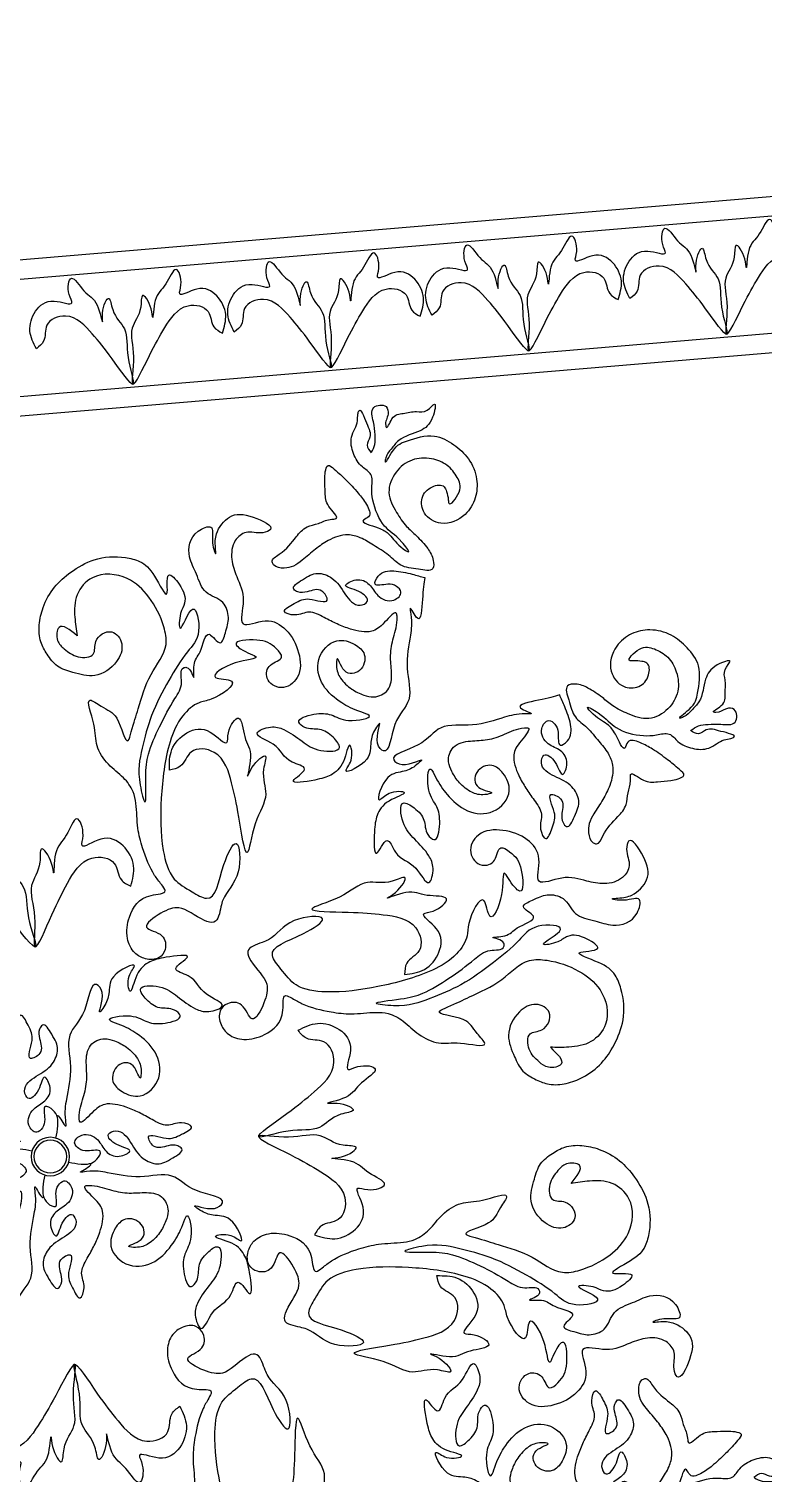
# Model space of a CAD drawing. Header units: millimetres. Extents: x 32582 to 41721, y -247935 to -234947.
# Drawn here: x 39901.8 to 39939.5, y -246998.3 to -246924 of the extents above; entities that cross this region are included whole.
import ezdxf

# ---------------------------------------------------------------- set-up
doc = ezdxf.new("R2010")
doc.units = ezdxf.units.MM
doc.header["$LTSCALE"] = 300
doc.header["$MEASUREMENT"] = 0
doc.layers.add('I-LINE-01', color=1, linetype='Continuous')
doc.layers.add('ID-facade', color=1, linetype='Continuous')

# ---------------------------------------------------------------- blocks, each defined once
blk = doc.blocks.new('arabesque3')
at = {"layer": 'I-LINE-01', "ltscale": 1100}
for radius in [18, 15.3]:
    blk.add_circle((0, 0), radius, dxfattribs=at)
for points in [[(-388.1, 610.6), (-392.2, 617.5), (-393.7, 626.4), (-393.8, 638.6), (-395.9, 651.7), (-407.4, 651), (-408.3, 643.8), (-404.7, 633.7), (-405, 632), (-411.3, 638.9), (-422.5, 642.6), (-434.9, 642.5), (-444.9, 642.4), (-452.7, 647.1), (-449.2, 635.2), (-436, 624.3), (-414.8, 618), (-406.7, 611.1), (-400.5, 603.6), (-399.5, 600.1), (-407.7, 608.8), (-422.8, 616.7), (-448.4, 617.6), (-465.3, 607), (-477, 592.1), (-482, 572.2), (-478.3, 555.1), (-466.7, 541.1), (-443.3, 536), (-429.3, 547.6), (-429.1, 561.7), (-440, 570.9), (-451, 569.4), (-452.5, 564.8), (-453.1, 556.7), (-453.2, 553.7), (-464, 562.5), (-464.2, 576.4), (-456.4, 588.8), (-442.9, 596.9), (-424.6, 598.2), (-408.3, 589), (-399.1, 571.1), (-403.6, 551.8), (-411.1, 537.5), (-418.8, 527.7), (-427.7, 514.2), (-431.4, 502.6), (-429.8, 495.2), (-416.6, 496.3), (-400.6, 502.5), (-390.7, 513.2), (-377.9, 524.3), (-366.7, 533), (-355.6, 537.2), (-336.7, 534.5), (-323.7, 528.1), (-310, 519.6), (-301.1, 515.3), (-292.4, 514.7), (-283, 519.1), (-282, 521.9), (-289.5, 528.1), (-307.5, 542.1), (-318.8, 549.8), (-329.7, 551.6), (-341.2, 553.8), (-346.9, 554), (-341.6, 566), (-340, 579), (-341.3, 591.6), (-342.8, 598.4), (-346.1, 603.9), (-351.4, 599.9), (-360.7, 588.6), (-370.5, 574.6), (-376.7, 562.8), (-377.1, 551.4), (-371.8, 548.8), (-384.5, 539.8), (-393, 533.4), (-403.1, 519.2), (-409.6, 513.7), (-404.6, 523.6), (-390.7, 540.6), (-383.2, 566.1), (-383.9, 578.3), (-384.6, 590.2), (-377.8, 598.2), (-371.3, 611.8), (-371.5, 627.2), (-379.2, 641.6), (-380.4, 647.8), (-381.8, 650.7), (-387.2, 638.5), (-388.5, 624.8), (-385, 617.7), (-387.8, 610.2)], [(-92, 478.7), (-92.1, 496.1), (-97.2, 516.7), (-113.5, 530.4), (-145.6, 525.2), (-163.2, 505.3), (-173.3, 475.8), (-173.1, 459.3), (-155.3, 433.3), (-139.1, 403.3), (-129.7, 382.9), (-125.7, 375.1), (-117.9, 397.3), (-105.1, 410.3), (-95.6, 417.4), (-96, 394.7), (-96.2, 374.3), (-104.3, 355.7), (-116.5, 341.2), (-123.6, 327), (-124.7, 316), (-123.4, 292.6), (-125.2, 273.8), (-132.8, 246.9), (-138.1, 237.3), (-140.5, 231.4), (-127, 228.8), (-104.1, 211.5), (-99.5, 192.1), (-104.5, 177.7), (-113.5, 170.9), (-126.3, 170.2), (-132.9, 177), (-131.8, 190), (-118.7, 200), (-133.6, 211), (-151.1, 213.7), (-173.1, 198.8), (-181.7, 196), (-190.2, 209.3), (-192.8, 215.2), (-210.6, 239.4), (-212.3, 266), (-198.4, 247.9), (-177.8, 219), (-165.3, 226.9), (-150.5, 241), (-144, 268.8), (-148.9, 317.5), (-164.3, 368.6), (-179.4, 391), (-196.2, 401), (-207.8, 402.7), (-229.1, 416.7), (-214.8, 422.3), (-234.8, 433.2), (-254.8, 436), (-241.5, 445.5), (-237.9, 450.1), (-257.6, 451.6), (-274.8, 440.9), (-278.5, 432.6), (-267.1, 426.7), (-262.4, 415.1), (-274, 404.4), (-290.4, 411.8), (-294.8, 434.4), (-286, 457.3), (-268, 468.3), (-247.2, 468.4), (-250.2, 489.6), (-247.3, 512.9), (-245, 529.5), (-250.6, 546.4), (-261.6, 552.6), (-277.2, 550.2), (-284.6, 552.1), (-270.3, 565.7), (-248.3, 569), (-234.1, 555.1), (-231.3, 542), (-230.8, 536.9), (-229.3, 547.2), (-229.8, 562.1), (-217.4, 559.9), (-206.2, 537.2), (-210.2, 520.4), (-217, 502.3), (-231, 490.7), (-234.3, 476), (-229.5, 462.2), (-223.5, 453.7), (-214.5, 463), (-203.6, 447.9), (-196.3, 436.3), (-194.5, 425.1), (-189.2, 435.3), (-186.3, 435.3), (-182.6, 422.5), (-174.3, 407.9), (-156.5, 383.9), (-142.7, 359.8), (-137.2, 338.7), (-133.2, 316.1), (-131, 332.3), (-137.6, 366.2), (-150.6, 395.3), (-171.1, 425.6), (-192, 449.6), (-205, 467.6), (-202.1, 488.4), (-188.2, 472.4), (-190.6, 485.9), (-195.6, 495.1), (-193, 513.3), (-184.5, 523.1), (-180.5, 506), (-171.2, 523.8), (-159.3, 539.4), (-146.6, 544.9), (-117.4, 546.8), (-94.2, 538.3), (-77.2, 526.6), (-64, 509.1), (-58.2, 493.6), (-57.5, 477.6), (-61.7, 465.5), (-69.8, 453.1), (-83.2, 445.3), (-103.1, 439.6), (-125.1, 449.8), (-132.1, 465.6), (-124.4, 477.8), (-108.4, 470.9), (-104.5, 459.7), (-90.2, 459), (-78.3, 468.3), (-73.2, 476.9), (-76.2, 488.8), (-92, 478.7)], [(-421.4, 487.7), (-410.2, 492.5), (-393.6, 497.9), (-378.3, 495), (-374.4, 488.2), (-386.1, 486.4), (-393.9, 483.3), (-397.4, 477.5), (-389.8, 471), (-375.6, 477.2), (-369, 488.5), (-357.3, 494.5), (-347, 490.7), (-358.3, 483.5), (-364.9, 472.9), (-357.9, 470.6), (-345.3, 482.9), (-335.3, 499.2), (-322.6, 505.5), (-307.7, 501.6), (-298.4, 493.9), (-301.9, 490.9), (-310.7, 489.8), (-324.2, 488.6), (-328.1, 479.5), (-311.8, 482.7), (-297.1, 480.6), (-287, 474.6), (-296, 469.9), (-309.7, 470.7), (-323, 463.8), (-334.3, 456.1), (-345.9, 449.6), (-365.2, 444.9), (-378.3, 451.6), (-390.6, 458), (-390.6, 454.8), (-384.6, 436.3), (-379.6, 420.1), (-378.3, 404.2), (-372.5, 388.6), (-358.7, 383.9), (-349.8, 386.9), (-339.3, 394), (-330.4, 405.5), (-328.2, 417.8), (-329.6, 423.9), (-334.9, 412), (-348.9, 410.2), (-355.4, 424.4), (-348, 434.7), (-331.8, 440.6), (-312.6, 425.6), (-313.3, 401.5), (-328.3, 382.5), (-344.7, 371.6), (-352.1, 367.2), (-332.4, 365.4), (-316.9, 372.7), (-300.9, 375.5), (-286.1, 370), (-290.9, 364.5), (-304.4, 360.8), (-315.8, 351.7), (-320.4, 341.4), (-302.7, 341.2), (-286.6, 352.1), (-271.1, 365.3), (-259.2, 369.3), (-246.2, 365.4), (-259.5, 353), (-274.6, 334.1), (-285.3, 326), (-273.5, 316.7), (-293.3, 314.5), (-308.8, 317.1), (-322.3, 328.1), (-330.2, 342.4), (-329.5, 328.2), (-323.5, 319.2), (-344.2, 327.1), (-350.2, 342.5), (-356.2, 354.2), (-360.2, 358.4), (-356.3, 340.6), (-360.7, 332.6), (-374.7, 355.5), (-390.7, 376.8), (-393.4, 406.2), (-400.5, 436.2), (-403.6, 455.7), (-403.8, 461.2), (-409.2, 451.2), (-416.3, 467.9), (-421.4, 487.7)], [(-648.2, 312.1), (-655.6, 315.2), (-664.7, 315.4), (-676.7, 313.9), (-690, 314.1), (-690.9, 325.7), (-683.8, 327.5), (-673.4, 325.4), (-671.7, 325.9), (-679.4, 331.1), (-684.6, 341.8), (-686.2, 354.1), (-687.5, 363.9), (-693.2, 371), (-680.9, 369.2), (-668.3, 357.6), (-659.2, 337.5), (-651.2, 330.5), (-643, 325.4), (-639.4, 324.8), (-649.1, 331.7), (-659, 345.7), (-663.4, 370.8), (-655.2, 389), (-642, 402.7), (-623.1, 410.3), (-605.6, 409), (-590.2, 399.5), (-581.9, 377), (-591.4, 361.5), (-605.4, 359.4), (-616, 368.9), (-616, 380), (-611.6, 382.2), (-603.7, 383.8), (-600.8, 384.3), (-610.9, 393.9), (-624.7, 392.1), (-636, 382.7), (-642.1, 368.2), (-640.9, 349.9), (-629.6, 335.1), (-610.6, 328.4), (-592.1, 335.5), (-578.9, 344.9), (-570.3, 353.8), (-558.1, 364.5), (-547.2, 369.8), (-539.6, 369.1), (-538.9, 356), (-542.9, 339.3), (-552.1, 328), (-561.4, 313.8), (-568.4, 301.5), (-571, 289.9), (-565.8, 271.5), (-557.7, 259.5), (-547.4, 247.2), (-541.9, 238.9), (-540.1, 230.4), (-543.2, 220.5), (-545.9, 219.1), (-553, 225.7), (-569.4, 241.6), (-578.5, 251.7), (-581.8, 262.3), (-585.6, 273.3), (-586.6, 279), (-597.6, 272.1), (-610.4, 268.8), (-623, 268.3), (-629.9, 268.9), (-635.8, 271.4), (-632.6, 277.2), (-622.7, 287.9), (-610.1, 299.6), (-599.3, 307.3), (-588.1, 309.3), (-584.8, 304.3), (-577.6, 318.2), (-572.4, 327.4), (-559.7, 339.5), (-555.2, 346.6), (-564.3, 340.3), (-579.3, 324.2), (-603.5, 313.3), (-615.6, 312.3), (-627.5, 311.4), (-634.6, 303.5), (-647.1, 295.3), (-662.4, 293.4), (-677.7, 299), (-684, 299.4), (-687.1, 300.3), (-675.7, 307.3), (-662.3, 310.5), (-654.8, 308), (-647.8, 311.9)], [(-160, 342.5), (-170.5, 344.6), (-182.5, 356.3), (-203.7, 353.1), (-216, 322.6), (-218.3, 289.9), (-221.4, 256), (-232.6, 281.7), (-246.2, 307.9), (-247.4, 331.1), (-250.8, 342.9), (-236.8, 334.1), (-231.7, 326.7), (-236.8, 343.8), (-234.1, 363.8), (-230.7, 381.7), (-219.5, 369.4), (-216.8, 360.6), (-202.8, 372.4), (-181.1, 374.7), (-164.9, 361.1), (-160, 342.5)], [(-531.1, 361.8), (-534.3, 350.2), (-537.3, 332.9), (-532.3, 318.2), (-525.1, 315.2), (-524.9, 327.1), (-522.9, 335.3), (-517.7, 339.5), (-510.2, 332.9), (-514.3, 318), (-524.7, 309.9), (-529, 297.4), (-523.8, 287.8), (-518.2, 299.9), (-508.7, 307.9), (-505.4, 301.4), (-515.8, 287.2), (-530.6, 275), (-535.2, 261.6), (-529.2, 247.4), (-520.4, 239.1), (-517.8, 243.1), (-518, 251.9), (-518.6, 265.5), (-510.2, 270.6), (-511, 253.9), (-507, 239.7), (-499.7, 230.5), (-496.2, 240.1), (-498.9, 253.6), (-493.9, 267.7), (-487.8, 279.9), (-482.9, 292.3), (-480.9, 312.1), (-489.4, 324.2), (-497.4, 335.4), (-494.2, 335.9), (-475, 332.5), (-458.4, 329.7), (-442.5, 330.6), (-426.1, 327), (-419.6, 314), (-421.4, 304.8), (-427, 293.3), (-437.1, 283), (-449.1, 279.1), (-455.3, 279.7), (-444.2, 286.6), (-444.4, 300.7), (-459.3, 305.2), (-468.5, 296.5), (-472.1, 279.5), (-454.6, 262.6), (-430.8, 266.5), (-414.1, 284.1), (-405.6, 301.8), (-402.2, 309.7), (-397.7, 290.5), (-402.8, 274.1), (-403.4, 257.8), (-396, 244), (-391.1, 249.4), (-389.3, 263.3), (-381.8, 275.9), (-372.3, 281.8), (-369.7, 264.3), (-378.3, 246.9), (-389.2, 229.8), (-391.5, 217.4), (-385.9, 205), (-375.5, 219.9), (-358.8, 237.5), (-352.3, 249.2), (-341.4, 238.8), (-341.9, 258.7), (-346.6, 273.7), (-359.4, 285.5), (-374.6, 291.4), (-360.5, 292.7), (-350.7, 288), (-361.4, 307.4), (-377.4, 311.2), (-389.9, 315.6), (-394.6, 318.9), (-376.4, 317.6), (-369.1, 322.9), (-393.7, 333.7), (-417, 346.7), (-446.5, 345.3), (-477.2, 348.2), (-496.9, 348.6), (-502.4, 348), (-493.2, 354.8), (-510.7, 359.6), (-531.1, 361.8)], [(82.5, 241.4), (74.3, 248.4), (69.6, 264.4), (49.5, 272.1), (23.9, 251.4), (5.9, 224), (-13.4, 196), (-10.5, 223.8), (-9.6, 253.3), (0.7, 274.2), (3.4, 286.1), (11.4, 271.7), (12.2, 262.7), (16.1, 280.1), (28.3, 296.2), (39.9, 310.2), (43.7, 294), (41.8, 284.9), (59.7, 288.5), (79.8, 279.8), (87.3, 260.1), (82.5, 241.4)], [(-109.5, 239.9), (-101.4, 247), (-97, 263.1), (-77, 271), (-51.1, 250.8), (-32.6, 223.7), (-12.9, 196), (-16.2, 223.8), (-17.6, 253.3), (-28.2, 274), (-31.2, 285.8), (-38.9, 271.3), (-39.6, 262.2), (-43.8, 279.6), (-56.2, 295.5), (-68.1, 309.3), (-71.6, 293), (-69.5, 284), (-87.5, 287.3), (-107.4, 278.3), (-114.6, 258.4), (-109.5, 239.9)], [(-477.1, 36.8), (-494.3, 34.5), (-515.4, 36.8), (-531.2, 51), (-530.5, 83.5), (-513.1, 103.7), (-485.3, 117.7), (-468.9, 119.8), (-440.8, 105.8), (-408.8, 93.8), (-387.3, 87.3), (-379.1, 84.4), (-400, 73.6), (-411.1, 59.1), (-416.8, 48.7), (-394.4, 52.3), (-374.2, 55.2), (-356.9, 65.8), (-344.2, 79.9), (-331.1, 88.9), (-320.4, 91.5), (-296.9, 93.4), (-278.6, 97.8), (-253, 109), (-244.2, 115.5), (-238.7, 118.7), (-234.3, 105.7), (-214, 85.4), (-194.2, 83.5), (-180.6, 90.4), (-175.1, 100.2), (-176.1, 113), (-183.8, 118.7), (-196.5, 115.7), (-204.6, 101.4), (-217.6, 114.7), (-222.6, 131.6), (-210.9, 155.4), (-209.2, 164.4), (-223.6, 171), (-229.8, 172.7), (-256.2, 187), (-282.8, 185.1), (-263, 173.8), (-231.5, 157.4), (-237.7, 143.9), (-249.6, 127.3), (-276.3, 117), (-325.1, 115.2), (-377.9, 123.5), (-402.2, 135.3), (-414.4, 150.6), (-417.6, 161.9), (-434.4, 181.1), (-438, 166.1), (-451.5, 184.5), (-457, 203.9), (-464.7, 189.5), (-468.7, 185.3), (-472.9, 204.6), (-464.6, 223.1), (-456.9, 227.9), (-449.5, 217.3), (-437.3, 214.3), (-428.4, 227.3), (-437.9, 242.5), (-461, 243.7), (-482.4, 231.9), (-490.8, 212.5), (-488, 192), (-509.5, 192), (-532.2, 186), (-548.3, 181.4), (-565.8, 184.7), (-573.5, 194.7), (-573.2, 210.5), (-576.1, 217.5), (-587.6, 201.6), (-587.8, 179.3), (-572.2, 167.2), (-558.8, 166.2), (-553.6, 166.3), (-563.7, 163.5), (-578.5, 161.9), (-574.7, 149.9), (-550.6, 141.9), (-534.5, 148.2), (-517.5, 157.4), (-508, 172.8), (-493.8, 178.2), (-479.5, 175.3), (-470.3, 170.5), (-478.3, 160.3), (-461.8, 151.5), (-449.3, 145.9), (-437.9, 145.7), (-447.4, 139.1), (-447, 136.1), (-433.8, 134.2), (-418.1, 128.1), (-392, 113.7), (-366.1, 103.3), (-344.5, 100.8), (-321.6, 99.9), (-337.3, 95.4), (-371.8, 97.4), (-402.4, 106.2), (-435.2, 122.5), (-461.9, 139.9), (-481.5, 150.3), (-501.7, 144.5), (-484, 133), (-497.6, 133.5), (-507.4, 137.2), (-525.2, 132.2), (-533.7, 122.3), (-516.2, 120.7), (-532.5, 109.1), (-546.4, 95.1), (-550, 81.9), (-547.9, 52.7), (-536.4, 30.8), (-522.4, 15.6), (-503.3, 4.9), (-487.2, 1.3), (-471.2, 2.8), (-459.9, 8.6), (-448.7, 18.3), (-442.7, 32.7), (-439.9, 53.1), (-453, 73.5), (-469.5, 78.3), (-480.6, 69), (-471.5, 54.1), (-460, 51.7), (-457.3, 37.7), (-464.9, 24.6), (-472.7, 18.5), (-484.8, 19.8), (-477.1, 36.8)], [(-351.4, 122.8), (-354.9, 133), (-368.1, 143.2), (-367.9, 164.7), (-339.4, 181), (-307.3, 187.8), (-274.1, 195.5), (-301.1, 203), (-328.9, 212.9), (-352.1, 210.9), (-364.2, 212.7), (-353.7, 200.1), (-345.5, 196), (-363.2, 198.7), (-382.6, 193.3), (-399.9, 187.5), (-386.2, 178), (-377.1, 176.6), (-386.9, 161.2), (-386.2, 139.3), (-370.5, 125.1), (-351.4, 122.8)], [(-245.7, 85), (-252.3, 76.5), (-268, 71), (-274.7, 50.5), (-252.8, 26), (-224.5, 9.4), (-195.5, -8.5), (-223.5, -7), (-253, -7.6), (-274.4, 1.7), (-286.4, 3.8), (-272.4, 12.5), (-263.4, 13.7), (-281, 16.8), (-297.7, 28.1), (-312.2, 39.1), (-296.2, 43.7), (-287.1, 42.2), (-291.6, 59.9), (-283.9, 80.4), (-264.6, 88.9), (-245.7, 85)], [(-234.6, -106.6), (-242.1, -99), (-258.4, -95.4), (-267.4, -75.8), (-248.5, -48.9), (-222.3, -29.1), (-195.6, -8), (-223.2, -12.7), (-252.6, -15.5), (-272.7, -27.2), (-284.4, -30.7), (-269.5, -37.7), (-260.4, -37.9), (-277.5, -43), (-292.9, -56.2), (-306, -68.8), (-289.6, -71.5), (-280.7, -68.9), (-283.1, -87), (-273.1, -106.5), (-252.9, -112.7), (-234.6, -106.6)], [(-478.7, -92), (-496.1, -92.1), (-516.7, -97.2), (-530.4, -113.5), (-525.2, -145.6), (-505.3, -163.2), (-475.8, -173.3), (-459.3, -173.1), (-433.3, -155.3), (-403.3, -139.1), (-382.9, -129.7), (-375.1, -125.7), (-397.3, -117.9), (-410.3, -105.1), (-417.4, -95.6), (-394.7, -96), (-374.3, -96.2), (-355.7, -104.3), (-341.2, -116.5), (-327, -123.6), (-316, -124.7), (-292.6, -123.4), (-273.8, -125.2), (-246.9, -132.8), (-237.3, -138.1), (-231.4, -140.5), (-228.8, -127), (-211.5, -104.1), (-192.1, -99.5), (-177.7, -104.5), (-170.9, -113.5), (-170.2, -126.3), (-177, -132.9), (-190, -131.8), (-200, -118.7), (-211, -133.6), (-213.7, -151.1), (-198.8, -173.1), (-196, -181.7), (-209.3, -190.2), (-215.2, -192.8), (-239.4, -210.6), (-266, -212.3), (-247.9, -198.4), (-219, -177.8), (-226.9, -165.3), (-241, -150.5), (-268.8, -144), (-317.5, -148.9), (-368.6, -164.3), (-391, -179.4), (-401, -196.2), (-402.7, -207.8), (-416.7, -229.1), (-422.3, -214.8), (-433.2, -234.8), (-436, -254.8), (-445.5, -241.5), (-450.1, -237.9), (-451.6, -257.6), (-440.9, -274.8), (-432.6, -278.5), (-426.7, -267.1), (-415.1, -262.4), (-404.4, -274), (-411.8, -290.4), (-434.4, -294.8), (-457.3, -286), (-468.3, -268), (-468.4, -247.2), (-489.6, -250.2), (-512.9, -247.3), (-529.5, -245), (-546.4, -250.6), (-552.6, -261.6), (-550.2, -277.2), (-552.1, -284.6), (-565.7, -270.3), (-569, -248.3), (-555.1, -234.1), (-542, -231.3), (-536.9, -230.8), (-547.2, -229.3), (-562.1, -229.8), (-559.9, -217.4), (-537.2, -206.2), (-520.4, -210.2), (-502.3, -217), (-490.7, -231), (-476, -234.3), (-462.2, -229.5), (-453.7, -223.5), (-463, -214.5), (-447.9, -203.6), (-436.3, -196.3), (-425.1, -194.5), (-435.3, -189.2), (-435.3, -186.3), (-422.5, -182.6), (-407.9, -174.3), (-383.9, -156.5), (-359.8, -142.7), (-338.7, -137.2), (-316.1, -133.2), (-332.3, -131), (-366.2, -137.6), (-395.3, -150.6), (-425.6, -171.1), (-449.6, -192), (-467.6, -205), (-488.4, -202.1), (-472.4, -188.2), (-485.9, -190.6), (-495.1, -195.6), (-513.3, -193), (-523.1, -184.5), (-506, -180.5), (-523.8, -171.2), (-539.4, -159.3), (-544.9, -146.6), (-546.8, -117.4), (-538.3, -94.2), (-526.6, -77.2), (-509.1, -64), (-493.6, -58.2), (-477.6, -57.5), (-465.5, -61.7), (-453.1, -69.8), (-445.3, -83.2), (-439.6, -103.1), (-449.8, -125.1), (-465.6, -132.1), (-477.8, -124.4), (-470.9, -108.4), (-459.7, -104.5), (-459, -90.2), (-468.3, -78.3), (-476.9, -73.2), (-488.8, -76.2), (-478.7, -92)], [(-342.5, -160), (-344.6, -170.5), (-356.3, -182.5), (-353.1, -203.7), (-322.6, -216), (-289.9, -218.3), (-256, -221.4), (-281.7, -232.6), (-307.9, -246.2), (-331.1, -247.4), (-342.9, -250.8), (-334.1, -236.8), (-326.7, -231.7), (-343.8, -236.8), (-363.8, -234.1), (-381.7, -230.7), (-369.4, -219.5), (-360.6, -216.8), (-372.4, -202.8), (-374.7, -181.1), (-361.1, -164.9), (-342.5, -160)], [(-36.8, -477.1), (-34.5, -494.3), (-36.8, -515.4), (-51, -531.2), (-83.5, -530.5), (-103.7, -513.1), (-117.7, -485.3), (-119.8, -468.9), (-105.8, -440.8), (-93.8, -408.8), (-87.3, -387.3), (-84.4, -379.1), (-73.6, -400), (-59.1, -411.1), (-48.7, -416.8), (-52.3, -394.4), (-55.2, -374.2), (-65.8, -356.9), (-79.9, -344.2), (-88.9, -331.1), (-91.5, -320.4), (-93.4, -296.9), (-97.8, -278.6), (-109, -253), (-115.5, -244.2), (-118.7, -238.7), (-105.7, -234.3), (-85.4, -214), (-83.5, -194.2), (-90.4, -180.6), (-100.2, -175.1), (-113, -176.1), (-118.7, -183.8), (-115.7, -196.5), (-101.4, -204.6), (-114.7, -217.6), (-131.6, -222.6), (-155.4, -210.9), (-164.4, -209.2), (-171, -223.6), (-172.7, -229.8), (-187, -256.2), (-185.1, -282.8), (-173.8, -263), (-157.4, -231.5), (-143.9, -237.7), (-127.3, -249.6), (-117, -276.3), (-115.2, -325.1), (-123.5, -377.9), (-135.3, -402.2), (-150.6, -414.4), (-161.9, -417.6), (-181.1, -434.4), (-166.1, -438), (-184.5, -451.5), (-203.9, -457), (-189.5, -464.7), (-185.3, -468.7), (-204.6, -472.9), (-223.1, -464.6), (-227.9, -456.9), (-217.3, -449.5), (-214.3, -437.3), (-227.3, -428.4), (-242.5, -437.9), (-243.7, -461), (-231.9, -482.4), (-212.5, -490.8), (-192, -488), (-192, -509.5), (-186, -532.2), (-181.4, -548.3), (-184.7, -565.8), (-194.7, -573.5), (-210.5, -573.2), (-217.5, -576.1), (-201.6, -587.6), (-179.3, -587.8), (-167.2, -572.2), (-166.2, -558.8), (-166.3, -553.6), (-163.5, -563.7), (-161.9, -578.5), (-149.9, -574.7), (-141.9, -550.6), (-148.2, -534.5), (-157.4, -517.5), (-172.8, -508), (-178.2, -493.8), (-175.3, -479.5), (-170.5, -470.3), (-160.3, -478.3), (-151.5, -461.8), (-145.9, -449.3), (-145.7, -437.9), (-139.1, -447.4), (-136.1, -447), (-134.2, -433.8), (-128.1, -418.1), (-113.7, -392), (-103.3, -366.1), (-100.8, -344.5), (-99.9, -321.6), (-95.4, -337.3), (-97.4, -371.8), (-106.2, -402.4), (-122.5, -435.2), (-139.9, -461.9), (-150.3, -481.5), (-144.5, -501.7), (-133, -484), (-133.5, -497.6), (-137.2, -507.4), (-132.2, -525.2), (-122.3, -533.7), (-120.7, -516.2), (-109.1, -532.5), (-95.1, -546.4), (-81.9, -550), (-52.7, -547.9), (-30.8, -536.4), (-15.6, -522.4), (-4.9, -503.3), (-1.3, -487.2), (-2.8, -471.2), (-8.6, -459.9), (-18.3, -448.7), (-32.7, -442.7), (-53.1, -439.9), (-73.5, -453), (-78.3, -469.5), (-69, -480.6), (-54.1, -471.5), (-51.7, -460), (-37.7, -457.3), (-24.6, -464.9), (-18.5, -472.7), (-19.8, -484.8), (-36.8, -477.1)], [(92, -478.7), (92.1, -496.1), (97.2, -516.7), (113.5, -530.4), (145.6, -525.2), (163.2, -505.3), (173.3, -475.8), (173.1, -459.3), (155.3, -433.3), (139.1, -403.3), (129.7, -382.9), (125.7, -375.1), (117.9, -397.3), (105.1, -410.3), (95.6, -417.4), (96, -394.7), (96.2, -374.3), (104.3, -355.7), (116.5, -341.2), (123.6, -327), (124.7, -316), (123.4, -292.6), (125.2, -273.8), (132.8, -246.9), (138.1, -237.3), (140.5, -231.4), (127, -228.8), (104.1, -211.5), (99.5, -192.1), (104.5, -177.7), (113.5, -170.9), (126.3, -170.2), (132.9, -177), (131.8, -190), (118.7, -200), (133.6, -211), (151.1, -213.7), (173.1, -198.8), (181.7, -196), (190.2, -209.3), (192.8, -215.2), (210.6, -239.4), (212.3, -266), (198.4, -247.9), (177.8, -219), (165.3, -226.9), (150.5, -241), (144, -268.8), (148.9, -317.5), (164.3, -368.6), (179.4, -391), (196.2, -401), (207.8, -402.7), (229.1, -416.7), (214.8, -422.3), (234.8, -433.2), (254.8, -436), (241.5, -445.5), (237.9, -450.1), (257.6, -451.6), (274.8, -440.9), (278.5, -432.6), (267.1, -426.7), (262.4, -415.1), (274, -404.4), (290.4, -411.8), (294.8, -434.4), (286, -457.3), (268, -468.3), (247.2, -468.4), (250.2, -489.6), (247.3, -512.9), (245, -529.5), (250.6, -546.4), (261.6, -552.6), (277.2, -550.2), (284.6, -552.1), (270.3, -565.7), (248.3, -569), (234.1, -555.1), (231.3, -542), (230.8, -536.9), (229.3, -547.2), (229.8, -562.1), (217.4, -559.9), (206.2, -537.2), (210.2, -520.4), (217, -502.3), (231, -490.7), (234.3, -476), (229.5, -462.2), (223.5, -453.7), (214.5, -463), (203.6, -447.9), (196.3, -436.3), (194.5, -425.1), (189.2, -435.3), (186.3, -435.3), (182.6, -422.5), (174.3, -407.9), (156.5, -383.9), (142.7, -359.8), (137.2, -338.7), (133.2, -316.1), (131, -332.3), (137.6, -366.2), (150.6, -395.3), (171.1, -425.6), (192, -449.6), (205, -467.6), (202.1, -488.4), (188.2, -472.4), (190.6, -485.9), (195.6, -495.1), (193, -513.3), (184.5, -523.1), (180.5, -506), (171.2, -523.8), (159.3, -539.4), (146.6, -544.9), (117.4, -546.8), (94.2, -538.3), (77.2, -526.6), (64, -509.1), (58.2, -493.6), (57.5, -477.6), (61.7, -465.5), (69.8, -453.1), (83.2, -445.3), (103.1, -439.6), (125.1, -449.8), (132.1, -465.6), (124.4, -477.8), (108.4, -470.9), (104.5, -459.7), (90.2, -459), (78.3, -468.3), (73.2, -476.9), (76.2, -488.8), (92, -478.7)], [(-87.8, -247.8), (-79.2, -254.1), (-73.4, -269.8), (-52.7, -275.9), (-28.7, -253.5), (-12.7, -224.9), (4.5, -195.5), (3.7, -223.5), (4.9, -253), (-3.9, -274.6), (-5.8, -286.6), (-14.7, -272.8), (-16.2, -263.9), (-18.9, -281.5), (-29.8, -298.5), (-40.5, -313.2), (-45.4, -297.4), (-44.1, -288.2), (-61.7, -293.1), (-82.4, -285.9), (-91.3, -266.7), (-87.8, -247.8)], [(103.5, -232.3), (96, -240), (92.7, -256.4), (73.4, -265.8), (46, -247.5), (25.7, -221.8), (4, -195.5), (9.3, -223.1), (12.8, -252.4), (24.9, -272.2), (28.7, -283.9), (35.3, -268.8), (35.4, -259.7), (40.8, -276.7), (54.4, -291.7), (67.2, -304.6), (69.6, -288.1), (66.8, -279.3), (85, -281.2), (104.2, -270.8), (110, -250.5), (103.5, -232.3)], [(-487.7, -421.4), (-492.5, -410.2), (-497.9, -393.6), (-495, -378.3), (-488.2, -374.4), (-486.4, -386.1), (-483.3, -393.9), (-477.5, -397.4), (-471, -389.8), (-477.2, -375.6), (-488.5, -369), (-494.5, -357.3), (-490.7, -347), (-483.5, -358.3), (-472.9, -364.9), (-470.6, -357.9), (-482.9, -345.3), (-499.2, -335.3), (-505.5, -322.6), (-501.6, -307.7), (-493.9, -298.4), (-490.9, -301.9), (-489.8, -310.7), (-488.6, -324.2), (-479.5, -328.1), (-482.7, -311.8), (-480.6, -297.1), (-474.6, -287), (-469.9, -296), (-470.7, -309.7), (-463.8, -323), (-456.1, -334.3), (-449.6, -345.9), (-444.9, -365.2), (-451.6, -378.3), (-458, -390.6), (-454.8, -390.6), (-436.3, -384.6), (-420.1, -379.6), (-404.2, -378.3), (-388.6, -372.5), (-383.9, -358.7), (-386.9, -349.8), (-394, -339.3), (-405.5, -330.4), (-417.8, -328.2), (-423.9, -329.6), (-412, -334.9), (-410.2, -348.9), (-424.4, -355.4), (-434.7, -348), (-440.6, -331.8), (-425.6, -312.6), (-401.5, -313.3), (-382.5, -328.3), (-371.6, -344.7), (-367.2, -352.1), (-365.4, -332.4), (-372.7, -316.9), (-375.5, -300.9), (-370, -286.1), (-364.5, -290.9), (-360.8, -304.4), (-351.7, -315.8), (-341.4, -320.4), (-341.2, -302.7), (-352.1, -286.6), (-365.3, -271.1), (-369.3, -259.2), (-365.4, -246.2), (-353, -259.5), (-334.1, -274.6), (-326, -285.3), (-316.7, -273.5), (-314.5, -293.3), (-317.1, -308.8), (-328.1, -322.3), (-342.4, -330.2), (-328.2, -329.5), (-319.2, -323.5), (-327.1, -344.2), (-342.5, -350.2), (-354.2, -356.2), (-358.4, -360.2), (-340.6, -356.3), (-332.6, -360.7), (-355.5, -374.7), (-376.8, -390.7), (-406.2, -393.4), (-436.2, -400.5), (-455.7, -403.6), (-461.2, -403.8), (-451.2, -409.2), (-467.9, -416.3), (-487.7, -421.4)], [(-610.6, -388.1), (-617.5, -392.2), (-626.4, -393.7), (-638.6, -393.8), (-651.7, -395.9), (-651, -407.4), (-643.8, -408.3), (-633.7, -404.7), (-632, -405), (-638.9, -411.3), (-642.6, -422.5), (-642.5, -434.9), (-642.4, -444.9), (-647.1, -452.7), (-635.2, -449.2), (-624.3, -436), (-618, -414.8), (-611.1, -406.7), (-603.6, -400.5), (-600.1, -399.5), (-608.8, -407.7), (-616.7, -422.8), (-617.6, -448.4), (-607, -465.3), (-592.1, -477), (-572.2, -482), (-555.1, -478.3), (-541.1, -466.7), (-536, -443.3), (-547.6, -429.3), (-561.7, -429.1), (-570.9, -440), (-569.4, -451), (-564.8, -452.5), (-556.7, -453.1), (-553.7, -453.2), (-562.5, -464), (-576.4, -464.2), (-588.8, -456.4), (-596.9, -442.9), (-598.2, -424.6), (-589, -408.3), (-571.1, -399.1), (-551.8, -403.6), (-537.5, -411.1), (-527.7, -418.8), (-514.2, -427.7), (-502.6, -431.4), (-495.2, -429.8), (-496.3, -416.6), (-502.5, -400.6), (-513.2, -390.7), (-524.3, -377.9), (-533, -366.7), (-537.2, -355.6), (-534.5, -336.7), (-528.1, -323.7), (-519.6, -310), (-515.3, -301.1), (-514.7, -292.4), (-519.1, -283), (-521.9, -282), (-528.1, -289.5), (-542.1, -307.5), (-549.8, -318.8), (-551.6, -329.7), (-553.8, -341.2), (-554, -346.9), (-566, -341.6), (-579, -340), (-591.6, -341.3), (-598.4, -342.8), (-603.9, -346.1), (-599.9, -351.4), (-588.6, -360.7), (-574.6, -370.5), (-562.8, -376.7), (-551.4, -377.1), (-548.8, -371.8), (-539.8, -384.5), (-533.4, -393), (-519.2, -403.1), (-513.7, -409.6), (-523.6, -404.6), (-540.6, -390.7), (-566.1, -383.2), (-578.3, -383.9), (-590.2, -384.6), (-598.2, -377.8), (-611.8, -371.3), (-627.2, -371.5), (-641.6, -379.2), (-647.8, -380.4), (-650.7, -381.8), (-638.5, -387.2), (-624.8, -388.5), (-617.7, -385), (-610.2, -387.8)], [(-122.8, -351.4), (-133, -354.9), (-143.2, -368.1), (-164.7, -367.9), (-181, -339.4), (-187.8, -307.3), (-195.5, -274.1), (-203, -301.1), (-212.9, -328.9), (-210.9, -352.1), (-212.7, -364.2), (-200.1, -353.7), (-196, -345.5), (-198.7, -363.2), (-193.3, -382.6), (-187.5, -399.9), (-178, -386.2), (-176.6, -377.1), (-161.2, -386.9), (-139.3, -386.2), (-125.1, -370.5), (-122.8, -351.4)]]:
    blk.add_spline(points, degree=3, dxfattribs=at)
for points, knots in [([(-7.4, 16.4), (-8.8, 20), (-11.8, 28.5), (-12.5, 40.8), (1.1, 50.6), (-0.6, 35.3), (2.5, 27.9), (10.8, 21.7), (19.1, 34.4), (10.7, 47.3), (-3, 51), (-10.9, 61.7), (-4.5, 80.3), (0.7, 62.2), (13.4, 52.7), (17.5, 68.8), (1.7, 77.1), (-13.5, 82.7), (-22.8, 99), (-18.2, 110.4), (-11.6, 126.2), (-5, 118), (-4.8, 109.2), (-7.8, 96.9), (11.9, 89.7), (-0.9, 111.3), (2.8, 121.5), (8.7, 139.9), (16.7, 123.5), (11.3, 111.7), (21.1, 99), (29.3, 88.1), (37.4, 75.1), (43.7, 57.8), (37.1, 46), (24.3, 30.9), (38.4, 32.2), (49.2, 38), (66.1, 44.5), (82.3, 44.8), (99.2, 48.8), (103.7, 64.2), (98.5, 75.5), (91.6, 85.5), (80.3, 94), (70.6, 96.1), (55.7, 92.6), (78.3, 90.9), (78, 72.1), (61.6, 64.7), (49, 75.3), (40.5, 93.2), (57.7, 114.7), (84.4, 113), (102.6, 96.9), (111.7, 84.8), (121.2, 65.2), (122.3, 95.3), (111, 106.7), (107.7, 121.3), (110.5, 142.8), (122.6, 132.1), (122, 119.5), (130.9, 110), (148, 100.2), (144.1, 126.5), (132.1, 138.2), (118.7, 151.2), (112.2, 164.3), (117, 186.7), (131.3, 158.5), (148, 158.8), (157.8, 132.3), (169.6, 164.3), (170, 131.4), (168.3, 116.9), (160.4, 102.9), (134.3, 94.1), (157.2, 93.3), (170.6, 110.2), (161.4, 77), (143.7, 76.4), (134.1, 71.4), (122.3, 59.9), (142.9, 73), (161.6, 60.8), (125.2, 52.4), (112.4, 28.7), (79.5, 32.7), (53.3, 22.9), (38.7, 18.3), (21, 18.8), (36.4, 14.5), (37.1, 11.9), (36.7, 11.3)], [9.002268, 9.002268, 9.002268, 9.002268, 14.795131, 22.552283, 26.461071, 32.387657, 36.609525, 39.954395, 44.930461, 52.663862, 59.213008, 65.821167, 71.29339, 77.971128, 84.193841, 87.852039, 96.65929, 106.216164, 113.320593, 121.014608, 127.066217, 129.409926, 133.83233, 140.645066, 145.549744, 153.866031, 161.281624, 167.125502, 172.219184, 179.076734, 186.565919, 193.404788, 200.070203, 209.993669, 217.371611, 224.279923, 225.86843, 235.613413, 244.053991, 252.020914, 260.382988, 267.663377, 272.34352, 278.70703, 285.950628, 292.243528, 295.372221, 301.913045, 308.987077, 316.779915, 323.110083, 331.753979, 343.934947, 355.999678, 368.122508, 377.945166, 382.2617, 392.159854, 400.760934, 408.879554, 416.732041, 420.374282, 427.369487, 434.667921, 440.28729, 449.125009, 458.827873, 469.014942, 475.316222, 482.112306, 491.224407, 503.354831, 510.028066, 517.582209, 527.55788, 535.426857, 544.098106, 552.275667, 559.367822, 564.778065, 575.84425, 584.09177, 590.699649, 593.575978, 602.671684, 607.21962, 620.649316, 633.970216, 648.73498, 664.168462, 674.044155, 676.776293, 682.44553, 684.243491, 684.243491, 684.243491, 684.243491]), ([(-16.4, -7.4), (-20, -8.8), (-28.5, -11.8), (-40.8, -12.5), (-50.6, 1.1), (-35.3, -0.6), (-27.9, 2.5), (-21.7, 10.8), (-34.4, 19.1), (-47.3, 10.7), (-51, -3), (-61.7, -10.9), (-80.3, -4.5), (-62.2, 0.7), (-52.7, 13.4), (-68.8, 17.5), (-77.1, 1.7), (-82.7, -13.5), (-99, -22.8), (-110.4, -18.2), (-126.2, -11.6), (-118, -5), (-109.2, -4.8), (-96.9, -7.8), (-89.7, 11.9), (-111.3, -0.9), (-121.5, 2.8), (-139.9, 8.7), (-123.5, 16.7), (-111.7, 11.3), (-99, 21.1), (-88.1, 29.3), (-75.1, 37.4), (-57.8, 43.7), (-46, 37.1), (-30.9, 24.3), (-32.2, 38.4), (-38, 49.2), (-44.5, 66.1), (-44.8, 82.3), (-48.8, 99.2), (-64.2, 103.7), (-75.5, 98.5), (-85.5, 91.6), (-94, 80.3), (-96.1, 70.6), (-92.6, 55.7), (-90.9, 78.3), (-72.1, 78), (-64.7, 61.6), (-75.3, 49), (-93.2, 40.5), (-114.7, 57.7), (-113, 84.4), (-96.9, 102.6), (-84.8, 111.7), (-65.2, 121.2), (-95.3, 122.3), (-106.7, 111), (-121.3, 107.7), (-142.8, 110.5), (-132.1, 122.6), (-119.5, 122), (-110, 130.9), (-100.2, 148), (-126.5, 144.1), (-138.2, 132.1), (-151.2, 118.7), (-164.3, 112.2), (-186.7, 117), (-158.5, 131.3), (-158.8, 148), (-132.3, 157.8), (-164.3, 169.6), (-131.4, 170), (-116.9, 168.3), (-102.9, 160.4), (-94.1, 134.3), (-93.3, 157.2), (-110.2, 170.6), (-77, 161.4), (-76.4, 143.7), (-71.4, 134.1), (-59.9, 122.3), (-73, 142.9), (-60.8, 161.6), (-52.4, 125.2), (-28.7, 112.4), (-32.7, 79.5), (-22.9, 53.3), (-18.3, 38.7), (-18.8, 21), (-14.5, 36.4), (-11.9, 37.1), (-11.3, 36.7)], [9.002268, 9.002268, 9.002268, 9.002268, 14.795131, 22.552283, 26.461071, 32.387657, 36.609525, 39.954395, 44.930461, 52.663862, 59.213008, 65.821167, 71.29339, 77.971128, 84.193841, 87.852039, 96.65929, 106.216164, 113.320593, 121.014608, 127.066217, 129.409926, 133.83233, 140.645066, 145.549744, 153.866031, 161.281624, 167.125502, 172.219184, 179.076734, 186.565919, 193.404788, 200.070203, 209.993669, 217.371611, 224.279923, 225.86843, 235.613413, 244.053991, 252.020914, 260.382988, 267.663377, 272.34352, 278.70703, 285.950628, 292.243528, 295.372221, 301.913045, 308.987077, 316.779915, 323.110083, 331.753979, 343.934947, 355.999678, 368.122508, 377.945166, 382.2617, 392.159854, 400.760934, 408.879554, 416.732041, 420.374282, 427.369487, 434.667921, 440.28729, 449.125009, 458.827873, 469.014942, 475.316222, 482.112306, 491.224407, 503.354831, 510.028066, 517.582209, 527.55788, 535.426857, 544.098106, 552.275667, 559.367822, 564.778065, 575.84425, 584.09177, 590.699649, 593.575978, 602.671684, 607.21962, 620.649316, 633.970216, 648.73498, 664.168462, 674.044155, 676.776293, 682.44553, 684.243491, 684.243491, 684.243491, 684.243491]), ([(16.4, 7.4), (20, 8.8), (28.5, 11.8), (40.8, 12.5), (50.6, -1.1), (35.3, 0.6), (27.9, -2.5), (21.7, -10.8), (34.4, -19.1), (47.3, -10.7), (51, 3), (61.7, 10.9), (80.3, 4.5), (62.2, -0.7), (52.7, -13.4), (68.8, -17.5), (77.1, -1.7), (82.7, 13.5), (99, 22.8), (110.4, 18.2), (126.2, 11.6), (118, 5), (109.2, 4.8), (96.9, 7.8), (89.7, -11.9), (111.3, 0.9), (121.5, -2.8), (139.9, -8.7), (123.5, -16.7), (111.7, -11.3), (99, -21.1), (88.1, -29.3), (75.1, -37.4), (57.8, -43.7), (46, -37.1), (30.9, -24.3), (32.2, -38.4), (38, -49.2), (44.5, -66.1), (44.8, -82.3), (48.8, -99.2), (64.2, -103.7), (75.5, -98.5), (85.5, -91.6), (94, -80.3), (96.1, -70.6), (92.6, -55.7), (90.9, -78.3), (72.1, -78), (64.7, -61.6), (75.3, -49), (93.2, -40.5), (114.7, -57.7), (113, -84.4), (96.9, -102.6), (84.8, -111.7), (65.2, -121.2), (95.3, -122.3), (106.7, -111), (121.3, -107.7), (142.8, -110.5), (132.1, -122.6), (119.5, -122), (110, -130.9), (100.2, -148), (126.5, -144.1), (138.2, -132.1), (151.2, -118.7), (164.3, -112.2), (186.7, -117), (158.5, -131.3), (158.8, -148), (132.3, -157.8), (164.3, -169.6), (131.4, -170), (116.9, -168.3), (102.9, -160.4), (94.1, -134.3), (93.3, -157.2), (110.2, -170.6), (77, -161.4), (76.4, -143.7), (71.4, -134.1), (59.9, -122.3), (73, -142.9), (60.8, -161.6), (52.4, -125.2), (28.7, -112.4), (32.7, -79.5), (22.9, -53.3), (18.3, -38.7), (18.8, -21), (14.5, -36.4), (11.9, -37.1), (11.3, -36.7)], [9.002268, 9.002268, 9.002268, 9.002268, 14.795131, 22.552283, 26.461071, 32.387657, 36.609525, 39.954395, 44.930461, 52.663862, 59.213008, 65.821167, 71.29339, 77.971128, 84.193841, 87.852039, 96.65929, 106.216164, 113.320593, 121.014608, 127.066217, 129.409926, 133.83233, 140.645066, 145.549744, 153.866031, 161.281624, 167.125502, 172.219184, 179.076734, 186.565919, 193.404788, 200.070203, 209.993669, 217.371611, 224.279923, 225.86843, 235.613413, 244.053991, 252.020914, 260.382988, 267.663377, 272.34352, 278.70703, 285.950628, 292.243528, 295.372221, 301.913045, 308.987077, 316.779915, 323.110083, 331.753979, 343.934947, 355.999678, 368.122508, 377.945166, 382.2617, 392.159854, 400.760934, 408.879554, 416.732041, 420.374282, 427.369487, 434.667921, 440.28729, 449.125009, 458.827873, 469.014942, 475.316222, 482.112306, 491.224407, 503.354831, 510.028066, 517.582209, 527.55788, 535.426857, 544.098106, 552.275667, 559.367822, 564.778065, 575.84425, 584.09177, 590.699649, 593.575978, 602.671684, 607.21962, 620.649316, 633.970216, 648.73498, 664.168462, 674.044155, 676.776293, 682.44553, 684.243491, 684.243491, 684.243491, 684.243491]), ([(7.4, -16.4), (8.8, -20), (11.8, -28.5), (12.5, -40.8), (-1.1, -50.6), (0.6, -35.3), (-2.5, -27.9), (-10.8, -21.7), (-19.1, -34.4), (-10.7, -47.3), (3, -51), (10.9, -61.7), (4.5, -80.3), (-0.7, -62.2), (-13.4, -52.7), (-17.5, -68.8), (-1.7, -77.1), (13.5, -82.7), (22.8, -99), (18.2, -110.4), (11.6, -126.2), (5, -118), (4.8, -109.2), (7.8, -96.9), (-11.9, -89.7), (0.9, -111.3), (-2.8, -121.5), (-8.7, -139.9), (-16.7, -123.5), (-11.3, -111.7), (-21.1, -99), (-29.3, -88.1), (-37.4, -75.1), (-43.7, -57.8), (-37.1, -46), (-24.3, -30.9), (-38.4, -32.2), (-49.2, -38), (-66.1, -44.5), (-82.3, -44.8), (-99.2, -48.8), (-103.7, -64.2), (-98.5, -75.5), (-91.6, -85.5), (-80.3, -94), (-70.6, -96.1), (-55.7, -92.6), (-78.3, -90.9), (-78, -72.1), (-61.6, -64.7), (-49, -75.3), (-40.5, -93.2), (-57.7, -114.7), (-84.4, -113), (-102.6, -96.9), (-111.7, -84.8), (-121.2, -65.2), (-122.3, -95.3), (-111, -106.7), (-107.7, -121.3), (-110.5, -142.8), (-122.6, -132.1), (-122, -119.5), (-130.9, -110), (-148, -100.2), (-144.1, -126.5), (-132.1, -138.2), (-118.7, -151.2), (-112.2, -164.3), (-117, -186.7), (-131.3, -158.5), (-148, -158.8), (-157.8, -132.3), (-169.6, -164.3), (-170, -131.4), (-168.3, -116.9), (-160.4, -102.9), (-134.3, -94.1), (-157.2, -93.3), (-170.6, -110.2), (-161.4, -77), (-143.7, -76.4), (-134.1, -71.4), (-122.3, -59.9), (-142.9, -73), (-161.6, -60.8), (-125.2, -52.4), (-112.4, -28.7), (-79.5, -32.7), (-53.3, -22.9), (-38.7, -18.3), (-21, -18.8), (-36.4, -14.5), (-37.1, -11.9), (-36.7, -11.3)], [710.738545, 710.738545, 710.738545, 710.738545, 716.531408, 724.28856, 728.197348, 734.123934, 738.345802, 741.690672, 746.666738, 754.400139, 760.949285, 767.557444, 773.029667, 779.707404, 785.930118, 789.588316, 798.395567, 807.952441, 815.05687, 822.750885, 828.802494, 831.146203, 835.568607, 842.381343, 847.286021, 855.602308, 863.017901, 868.861779, 873.955461, 880.813011, 888.302196, 895.141065, 901.80648, 911.729946, 919.107888, 926.0162, 927.604707, 937.34969, 945.790268, 953.75719, 962.119265, 969.399654, 974.079797, 980.443307, 987.686905, 993.979805, 997.108498, 1003.649322, 1010.723354, 1018.516192, 1024.84636, 1033.490256, 1045.671224, 1057.735955, 1069.858785, 1079.681443, 1083.997977, 1093.896131, 1102.497211, 1110.615831, 1118.468318, 1122.110559, 1129.105764, 1136.404198, 1142.023567, 1150.861286, 1160.56415, 1170.751219, 1177.052498, 1183.848583, 1192.960683, 1205.091108, 1211.764343, 1219.318486, 1229.294157, 1237.163134, 1245.834383, 1254.011944, 1261.104099, 1266.514342, 1277.580527, 1285.828047, 1292.435926, 1295.312255, 1304.407961, 1308.955897, 1322.385593, 1335.706493, 1350.471257, 1365.904739, 1375.780432, 1378.51257, 1384.181807, 1385.979768, 1385.979768, 1385.979768, 1385.979768])]:
    blk.add_open_spline(points, degree=3, knots=knots, dxfattribs=at)
blk = doc.blocks.new('A$C5AD66E58')
at = {"layer": 'I-LINE-01'}
for points in [[(0, 3800), (0, 0), (3800, 0), (3800, 3800)], [(20, 3780), (20, 20), (3780, 20), (3780, 3780)], [(140, 3660), (140.1, 140), (3660, 140), (3660, 3660)], [(160, 3640), (160.1, 160), (3640, 160), (3640, 3640)]]:
    blk.add_lwpolyline(points, close=True, dxfattribs=at)
at = {"layer": 'I-LINE-01', "ltscale": 1100}
for points in [[(2017.4, 92.2), (2025.5, 85.2), (2030.1, 69.1), (2050.1, 61.3), (2075.9, 81.7), (2094.1, 109), (2113.6, 136.9), (2110.6, 109), (2109.4, 79.5), (2098.9, 58.7), (2096.1, 46.9), (2088.3, 61.4), (2087.5, 70.4), (2083.5, 53), (2071.2, 37), (2059.4, 23.1), (2055.7, 39.4), (2057.8, 48.3), (2039.8, 45), (2019.8, 53.8), (2012.4, 73.6), (2017.4, 92.2)], [(2209.4, 92.2), (2201.3, 85.2), (2196.7, 69.1), (2176.7, 61.3), (2150.9, 81.7), (2132.7, 109), (2113.2, 136.9), (2116.2, 109), (2117.4, 79.5), (2127.9, 58.7), (2130.7, 46.9), (2138.5, 61.4), (2139.3, 70.4), (2143.3, 53), (2155.6, 37), (2167.4, 23.1), (2171.1, 39.4), (2169.1, 48.3), (2187, 45), (2207, 53.8), (2214.4, 73.6), (2209.4, 92.2)], [(2221.6, 92.2), (2229.7, 85.2), (2234.3, 69.1), (2254.3, 61.3), (2280.1, 81.7), (2298.3, 109), (2317.8, 136.9), (2314.8, 109), (2313.6, 79.5), (2303.1, 58.7), (2300.3, 46.9), (2292.5, 61.4), (2291.7, 70.4), (2287.7, 53), (2275.4, 37), (2263.6, 23.1), (2259.9, 39.4), (2262, 48.3), (2244, 45), (2224, 53.8), (2216.6, 73.6), (2221.6, 92.2)], [(2413.6, 92.2), (2405.5, 85.2), (2400.9, 69.1), (2380.9, 61.3), (2355.1, 81.7), (2336.9, 109), (2317.4, 136.9), (2320.4, 109), (2321.6, 79.5), (2332.1, 58.7), (2334.9, 46.9), (2342.7, 61.4), (2343.5, 70.4), (2347.5, 53), (2359.8, 37), (2371.6, 23.1), (2375.3, 39.4), (2373.2, 48.3), (2391.2, 45), (2411.2, 53.8), (2418.6, 73.6), (2413.6, 92.2)], [(2425.8, 92.2), (2433.9, 85.2), (2438.5, 69.1), (2458.5, 61.3), (2484.3, 81.7), (2502.5, 109), (2522, 136.9), (2519, 109), (2517.8, 79.5), (2507.3, 58.7), (2504.5, 46.9), (2496.7, 61.4), (2495.9, 70.4), (2491.8, 53), (2479.6, 37), (2467.8, 23.1), (2464.1, 39.4), (2466.1, 48.3), (2448.2, 45), (2428.2, 53.8), (2420.8, 73.6), (2425.8, 92.2)], [(2617.8, 92.2), (2609.7, 85.2), (2605.1, 69.1), (2585.1, 61.3), (2559.3, 81.7), (2541.1, 109), (2521.6, 136.9), (2524.6, 109), (2525.8, 79.5), (2536.2, 58.7), (2539.1, 46.9), (2546.9, 61.4), (2547.7, 70.4), (2551.7, 53), (2564, 37), (2575.8, 23.1), (2579.5, 39.4), (2577.4, 48.3), (2595.4, 45), (2615.4, 53.8), (2622.8, 73.6), (2617.8, 92.2)], [(2630, 92.2), (2638.1, 85.2), (2642.7, 69.1), (2662.7, 61.3), (2688.5, 81.7), (2706.7, 109), (2726.2, 136.9), (2723.2, 109), (2722, 79.5), (2711.5, 58.7), (2708.7, 46.9), (2700.9, 61.4), (2700.1, 70.4), (2696, 53), (2683.8, 37), (2672, 23.1), (2668.3, 39.4), (2670.3, 48.3), (2652.4, 45), (2632.4, 53.8), (2625, 73.6), (2630, 92.2)], [(2822, 92.2), (2813.9, 85.2), (2809.3, 69.1), (2789.2, 61.3), (2763.5, 81.7), (2745.3, 109), (2725.8, 136.9), (2728.8, 109), (2730, 79.5), (2740.4, 58.7), (2743.3, 46.9), (2751.1, 61.4), (2751.9, 70.4), (2755.9, 53), (2768.2, 37), (2780, 23.1), (2783.7, 39.4), (2781.6, 48.3), (2799.6, 45), (2819.6, 53.8), (2827, 73.6), (2822, 92.2)]]:
    blk.add_spline(points, degree=3, dxfattribs=at)
at = {"layer": 'I-LINE-01', "xscale": -1.099999999999972, "yscale": 1.099999999998545, "zscale": 1.1, "rotation": 183.1025649288957}
blk.add_blockref('arabesque3', (2877.4, 921.1), dxfattribs=at)

msp = doc.modelspace()

# ---------------------------------------------------------------- block references
at = {"layer": 'ID-facade', "xscale": 0.04999999999999997, "yscale": 0.04999999999999997, "zscale": 0.04999999999999997, "rotation": 184.8160656282958}
msp.add_blockref('A$C5AD66E58', (40042.373, -246924.042), dxfattribs=at)

doc.saveas('drawing.dxf')
